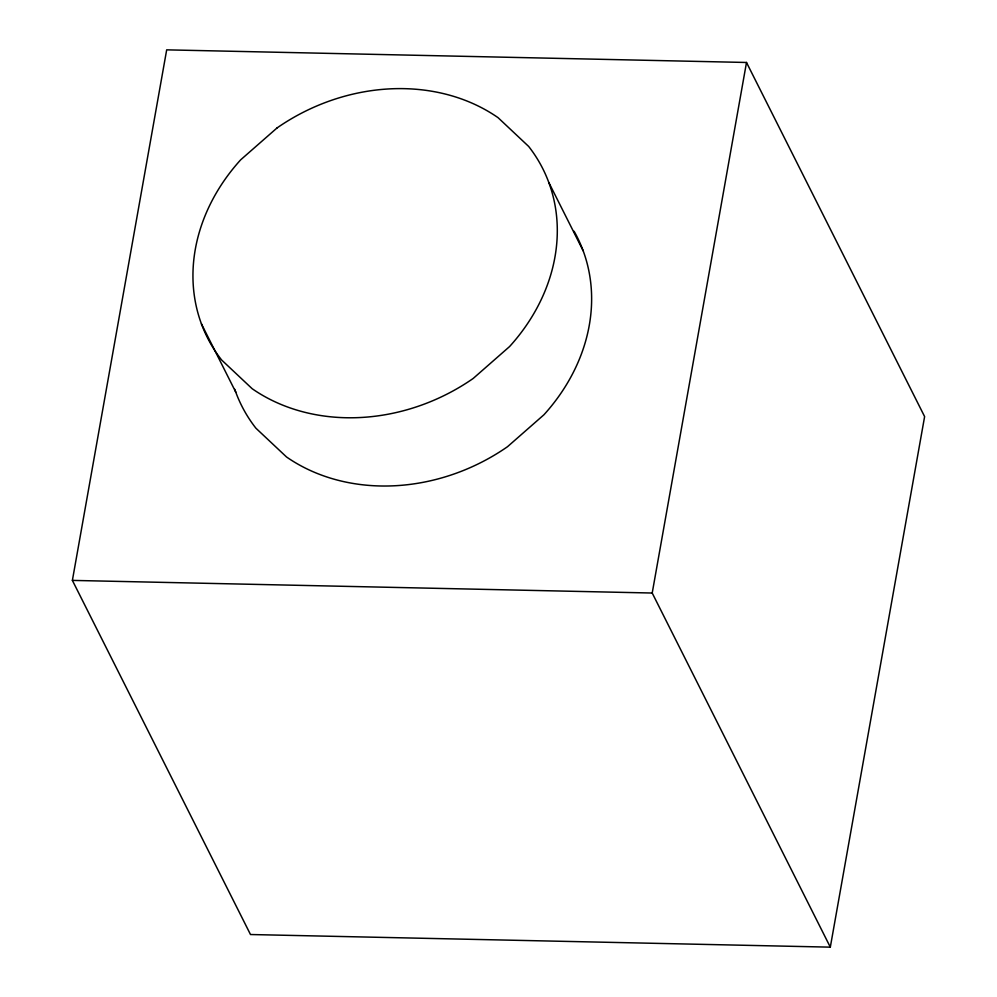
<?xml version="1.0" encoding="UTF-8"?>
<svg xmlns="http://www.w3.org/2000/svg" width="997" height="997" viewBox="0 0 997 997"><rect width="100%" height="100%" fill="white"/><g stroke="black" fill="none" stroke-linecap="round" stroke-linejoin="round"><path stroke-width="1.5" d="M72.382 580.404L166.686 49.85L746.504 62.475L924.618 416.596L830.314 947.15L250.496 934.525L72.382 580.404L652.212 593.028L830.314 947.15M652.212 593.028L746.504 62.475M548.811 182.488L583.133 250.733M201.431 323.888L235.766 392.133M574.098 231.267A187.76 158.187 -26.7 0 1 543.901 414.802L507.51 446.706A187.76 158.187 -26.7 0 1 286.525 456.975L255.905 428.199A187.76 158.187 -26.7 0 1 234.731 389.266M277.066 127.928L240.663 159.832A187.76 158.187 -26.7 0 0 221.583 359.954L252.191 388.73A187.76 158.187 -26.7 0 0 473.189 378.461L509.579 346.557A187.76 158.187 -26.7 0 0 528.659 146.434L498.051 117.658A187.76 158.187 -26.7 0 0 277.066 127.928"/></g></svg>
